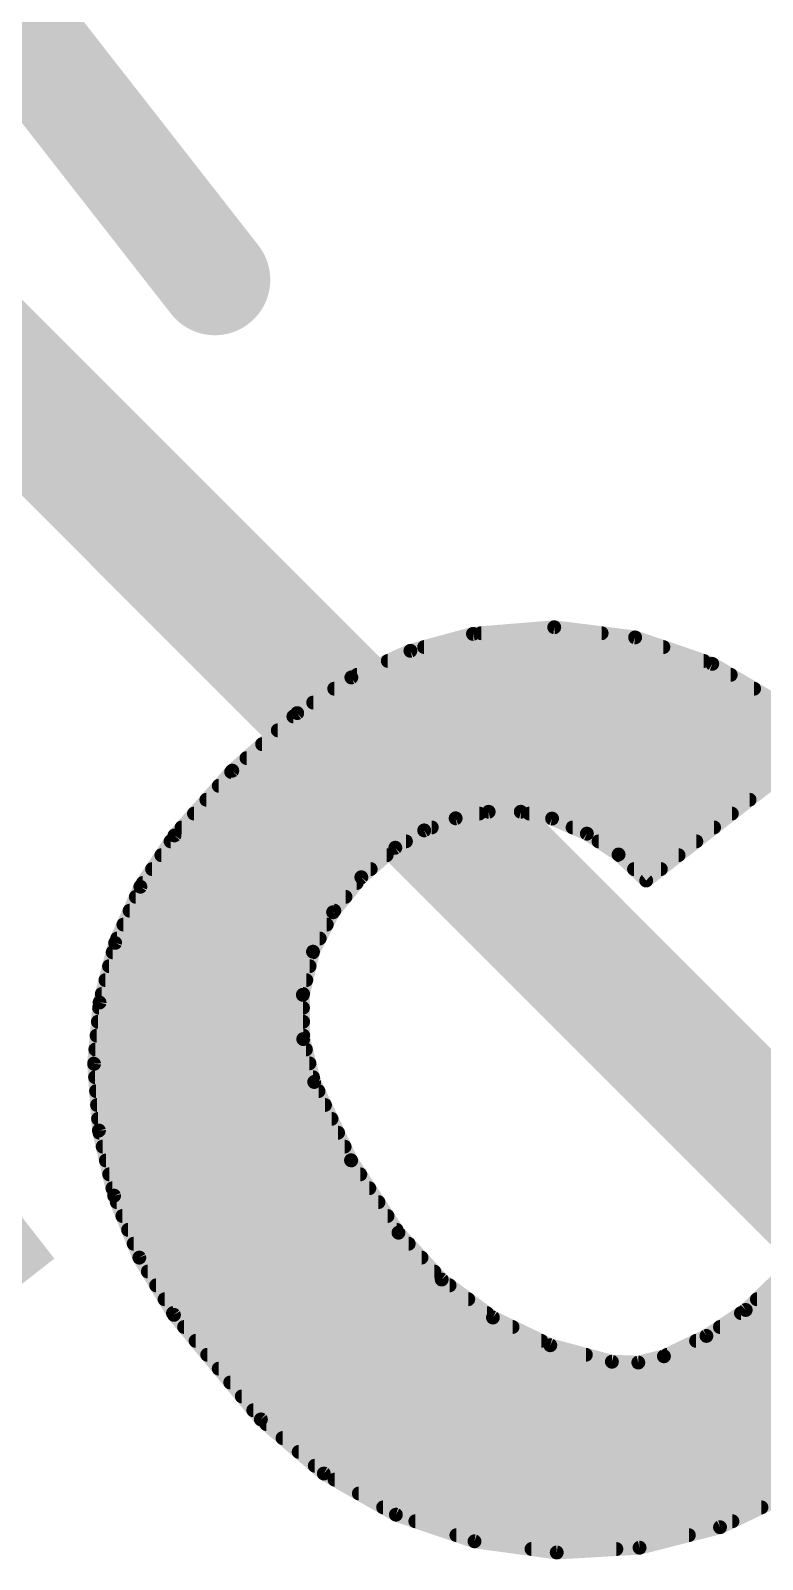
# Model space of a CAD drawing. Extents: x -0.1 to 20.3, y -11.4 to 28.1.
# Drawn here: x 11.344 to 12.685, y 14.484 to 17.283 of the extents above; entities that cross this region are included whole.
import ezdxf

# ---------------------------------------------------------------- set-up
doc = ezdxf.new("R2010")
doc.units = 0
doc.layers.add('1', color=12, linetype='CONTINUOUS')
doc.layers.add('22', color=40, linetype='CONTINUOUS')

# ---------------------------------------------------------------- blocks, each defined once
blk = doc.blocks.new('RECT')
blk.add_solid([(-0.5, -0.5), (0.5, -0.5), (-0.5, 0.5), (0.5, 0.5)])

msp = doc.modelspace()

# ---------------------------------------------------------------- linework, layer by layer
at = {"layer": '1', "const_width": 0.254}
msp.add_lwpolyline([(12.9032, 15.0368), (9.89, 18.05)], dxfattribs=at)
at = {"layer": '22'}
for points, const_width in [([(11.0245, 17.6682), (11.6819, 16.8268)], 0.2032), ([(12.3034, 16.1907), (12.1546, 16.1786)], 0.0254), ([(12.4516, 16.1721), (12.3034, 16.1907)], 0.0254), ([(12.1546, 16.1786), (12.0401, 16.1476)], 0.0254), ([(12.1698, 16.1798), (12.3902, 16.1798)], 0.0254), ([(12.5928, 16.1237), (12.4516, 16.1721)], 0.0254), ([(12.0401, 16.1476), (11.9319, 16.0989)], 0.0254), ([(12.0652, 16.1544), (12.5033, 16.1544)], 0.0254), ([(11.9987, 16.129), (12.5773, 16.129)], 0.0254), ([(12.7212, 16.0475), (12.5928, 16.1237)], 0.0254), ([(11.9319, 16.0989), (11.8328, 16.0336)], 0.0254), ([(11.9424, 16.1036), (12.6266, 16.1036)], 0.0254), ([(11.862, 16.0528), (12.7122, 16.0528)], 0.0254), ([(11.9005, 16.0782), (12.6694, 16.0782)], 0.0254), ([(11.8328, 16.0336), (11.7139, 15.9281)], 0.0254), ([(11.8258, 16.0274), (12.7447, 16.0274)], 0.0254), ([(11.7972, 16.002), (12.7704, 16.002)], 0.0254), ([(11.7685, 15.9766), (12.7913, 15.9766)], 0.0254), ([(12.4719, 15.7271), (12.7921, 15.9773)], 0.0254), ([(11.7399, 15.9512), (12.7588, 15.9512)], 0.0254), ([(11.7139, 15.9281), (11.608, 15.8096)], 0.0254), ([(11.7118, 15.9258), (12.7262, 15.9258)], 0.0254), ([(11.6891, 15.9004), (12.6937, 15.9004)], 0.0254), ([(11.6664, 15.875), (12.6612, 15.875)], 0.0254), ([(11.6437, 15.8496), (12.1664, 15.8496)], 0.0254), ([(12.0653, 15.8188), (12.1229, 15.841)], 0.0254), ([(12.1229, 15.841), (12.1834, 15.8529)], 0.0254), ([(12.1834, 15.8529), (12.2421, 15.853)], 0.0254), ([(12.2421, 15.853), (12.2995, 15.8405)], 0.0254), ([(12.2577, 15.8496), (12.6287, 15.8496)], 0.0254), ([(12.2995, 15.8405), (12.3632, 15.8129)], 0.0254), ([(11.608, 15.8096), (11.5455, 15.7158)], 0.0254), ([(11.621, 15.8242), (12.0792, 15.8242)], 0.0254), ([(12.0124, 15.7871), (12.0653, 15.8188)], 0.0254), ([(12.3371, 15.8242), (12.5962, 15.8242)], 0.0254), ([(12.3632, 15.8129), (12.4213, 15.7747)], 0.0254), ([(11.5839, 15.7734), (11.9966, 15.7734)], 0.0254), ([(11.6008, 15.7988), (12.0319, 15.7988)], 0.0254), ([(11.9502, 15.7331), (12.0124, 15.7871)], 0.0254), ([(12.3846, 15.7988), (12.5637, 15.7988)], 0.0254), ([(12.4213, 15.7747), (12.4719, 15.7271)], 0.0254), ([(12.4226, 15.7734), (12.5312, 15.7734)], 0.0254), ([(11.567, 15.748), (11.9673, 15.748)], 0.0254), ([(12.4496, 15.748), (12.4987, 15.748)], 0.0254), ([(11.5455, 15.7158), (11.4993, 15.6129)], 0.0254), ([(11.55, 15.7226), (11.9417, 15.7226)], 0.0254), ([(11.8984, 15.669), (11.9502, 15.7331)], 0.0254), ([(11.5372, 15.6972), (11.9212, 15.6972)], 0.0254), ([(11.5258, 15.6718), (11.9007, 15.6718)], 0.0254), ([(11.8617, 15.5968), (11.8984, 15.669)], 0.0254), ([(11.5144, 15.6464), (11.8869, 15.6464)], 0.0254), ([(11.4993, 15.6129), (11.4709, 15.5038)], 0.0254), ([(11.503, 15.621), (11.874, 15.621)], 0.0254), ([(11.4948, 15.5956), (11.8614, 15.5956)], 0.0254), ([(11.8431, 15.5179), (11.8617, 15.5968)], 0.0254), ([(11.4882, 15.5702), (11.8554, 15.5702)], 0.0254), ([(11.4749, 15.5194), (11.8435, 15.5194)], 0.0254), ([(11.4816, 15.5448), (11.8494, 15.5448)], 0.0254), ([(11.4709, 15.5038), (11.4608, 15.3915)], 0.0254), ([(11.47, 15.494), (11.8433, 15.494)], 0.0254), ([(11.8439, 15.4369), (11.8431, 15.5179)], 0.0254), ([(11.4677, 15.4686), (11.8436, 15.4686)], 0.0254), ([(11.4654, 15.4432), (11.8438, 15.4432)], 0.0254), ([(11.8639, 15.3584), (11.8439, 15.4369)], 0.0254), ([(11.4631, 15.4178), (11.8487, 15.4178)], 0.0254), ([(11.4608, 15.3915), (11.4696, 15.2694)], 0.0254), ([(11.4609, 15.3924), (11.8552, 15.3924)], 0.0254), ([(11.4626, 15.367), (11.8617, 15.367)], 0.0254), ([(11.9313, 15.215), (11.8639, 15.3584)], 0.0254), ([(11.4644, 15.3416), (11.8718, 15.3416)], 0.0254), ([(11.4662, 15.3162), (11.8837, 15.3162)], 0.0254), ([(11.4681, 15.2908), (11.8957, 15.2908)], 0.0254), ([(11.4696, 15.2694), (11.4975, 15.1502)], 0.0254), ([(11.4706, 15.2654), (11.9076, 15.2654)], 0.0254), ([(11.4765, 15.24), (11.9196, 15.24)], 0.0254), ([(11.4824, 15.2146), (11.9316, 15.2146)], 0.0254), ([(12.0182, 15.0825), (11.9313, 15.215)], 0.0254), ([(11.4884, 15.1892), (11.9483, 15.1892)], 0.0254), ([(11.4943, 15.1638), (11.9649, 15.1638)], 0.0254), ([(11.4975, 15.1502), (11.5437, 15.0368)], 0.0254), ([(11.5023, 15.1384), (11.9816, 15.1384)], 0.0254), ([(11.5126, 15.113), (11.9982, 15.113)], 0.0254), ([(11.523, 15.0876), (12.0149, 15.0876)], 0.0254), ([(12.0973, 14.9967), (12.0182, 15.0825)], 0.0254), ([(11.5333, 15.0622), (12.0369, 15.0622)], 0.0254), ([(11.5437, 15.0368), (11.6071, 14.9321)], 0.0254), ([(11.5437, 15.0368), (12.0604, 15.0368)], 0.0254), ([(11.5591, 15.0114), (12.0838, 15.0114)], 0.0254), ([(12.1911, 14.9272), (12.0973, 14.9967)], 0.0254), ([(12.7164, 15.0006), (12.6541, 14.941)], 0.0254), ([(11.5744, 14.986), (12.1118, 14.986)], 0.0254), ([(11.5898, 14.9606), (12.146, 14.9606)], 0.0254), ([(12.6746, 14.9606), (13.087, 14.9606)], 0.0254), ([(11.6052, 14.9352), (12.1803, 14.9352)], 0.0254), ([(11.6071, 14.9321), (11.7663, 14.7406)], 0.0254), ([(12.6541, 14.941), (12.5822, 14.8935)], 0.0254), ([(12.6453, 14.9352), (13.0721, 14.9352)], 0.0254), ([(11.6256, 14.9098), (12.2271, 14.9098)], 0.0254), ([(12.2963, 14.8764), (12.1911, 14.9272)], 0.0254), ([(12.6069, 14.9098), (13.0552, 14.9098)], 0.0254), ([(11.6467, 14.8844), (12.2797, 14.8844)], 0.0254), ([(12.409, 14.8462), (12.2963, 14.8764)], 0.0254), ([(12.5822, 14.8935), (12.5044, 14.8563)], 0.0254), ([(12.5632, 14.8844), (13.0345, 14.8844)], 0.0254), ([(11.6679, 14.859), (12.3614, 14.859)], 0.0254), ([(12.5044, 14.8563), (12.4574, 14.8447)], 0.0254), ([(12.5101, 14.859), (13.0137, 14.859)], 0.0254), ([(11.689, 14.8336), (12.9929, 14.8336)], 0.0254), ([(12.4574, 14.8447), (12.409, 14.8462)], 0.0254), ([(11.7101, 14.8082), (12.9722, 14.8082)], 0.0254), ([(11.7312, 14.7828), (12.9476, 14.7828)], 0.0254), ([(11.7523, 14.7574), (12.9226, 14.7574)], 0.0254), ([(11.7663, 14.7406), (11.8815, 14.6416)], 0.0254), ([(11.7763, 14.732), (12.8977, 14.732)], 0.0254), ([(11.8059, 14.7066), (12.8727, 14.7066)], 0.0254), ([(11.8354, 14.6812), (12.8404, 14.6812)], 0.0254), ([(11.8649, 14.6558), (12.8069, 14.6558)], 0.0254), ([(11.8815, 14.6416), (12.0135, 14.5663)], 0.0254), ([(11.9011, 14.6304), (12.7733, 14.6304)], 0.0254), ([(11.9456, 14.605), (12.736, 14.605)], 0.0254), ([(12.607, 14.5433), (12.7461, 14.6098)], 0.0254), ([(11.9901, 14.5796), (12.6829, 14.5796)], 0.0254), ([(12.0135, 14.5663), (12.1574, 14.5175)], 0.0254), ([(12.0491, 14.5542), (12.6298, 14.5542)], 0.0254), ([(12.4597, 14.5058), (12.607, 14.5433)], 0.0254), ([(12.1242, 14.5288), (12.55, 14.5288)], 0.0254), ([(12.1574, 14.5175), (12.308, 14.4971)], 0.0254), ([(12.2618, 14.5034), (12.4172, 14.5034)], 0.0254), ([(12.308, 14.4971), (12.4597, 14.5058)], 0.0254)]:
    msp.add_lwpolyline(points, dxfattribs=dict(at, const_width=const_width))
for points, const_width in [([(11.6419, 16.7955, 1), (11.7219, 16.8581)], 0.1016), ([(12.3042, 16.197, 1), (12.3027, 16.1844)], 0.0127), ([(12.1541, 16.1849, 1), (12.1552, 16.1722)], 0.0127), ([(12.1563, 16.1724, 1), (12.153, 16.1847)], 0.0127), ([(12.1698, 16.1862, 1), (12.1698, 16.1734)], 0.0127), ([(12.304, 16.1843, 1), (12.3029, 16.197)], 0.0127), ([(12.3902, 16.1734, 1), (12.3902, 16.1862)], 0.0127), ([(12.4536, 16.1781, 1), (12.4495, 16.1661)], 0.0127), ([(12.4508, 16.1658, 1), (12.4524, 16.1784)], 0.0127), ([(12.0384, 16.1537, 1), (12.0417, 16.1415)], 0.0127), ([(12.0427, 16.1418, 1), (12.0375, 16.1534)], 0.0127), ([(12.0652, 16.1608, 1), (12.0652, 16.1481)], 0.0127), ([(12.5033, 16.1481, 1), (12.5033, 16.1608)], 0.0127), ([(11.9987, 16.1354, 1), (11.9987, 16.1227)], 0.0127), ([(12.5773, 16.1227, 1), (12.5773, 16.1354)], 0.0127), ([(12.596, 16.1292, 1), (12.5896, 16.1182)], 0.0127), ([(12.5907, 16.1177, 1), (12.5949, 16.1297)], 0.0127), ([(11.9293, 16.1047, 1), (11.9345, 16.0931)], 0.0127), ([(11.9354, 16.0936, 1), (11.9284, 16.1042)], 0.0127), ([(11.9424, 16.11, 1), (11.9424, 16.0972)], 0.0127), ([(12.6266, 16.0972, 1), (12.6266, 16.11)], 0.0127), ([(11.862, 16.0592, 1), (11.862, 16.0465)], 0.0127), ([(11.9005, 16.0846, 1), (11.9005, 16.0719)], 0.0127), ([(12.6694, 16.0719, 1), (12.6694, 16.0846)], 0.0127), ([(11.8258, 16.0338, 1), (11.8258, 16.021)], 0.0127), ([(11.8293, 16.0389, 1), (11.8363, 16.0283)], 0.0127), ([(11.837, 16.0288, 1), (11.8286, 16.0383)], 0.0127), ([(11.7972, 16.0084, 1), (11.7972, 15.9957)], 0.0127), ([(11.7685, 15.983, 1), (11.7685, 15.9703)], 0.0127), ([(11.7399, 15.9575, 1), (11.7399, 15.9449)], 0.0127), ([(11.7118, 15.9322, 1), (11.7118, 15.9195)], 0.0127), ([(11.7097, 15.9329, 1), (11.7181, 15.9234)], 0.0127), ([(11.7186, 15.9239, 1), (11.7091, 15.9324)], 0.0127), ([(11.6891, 15.9068, 1), (11.6891, 15.8941)], 0.0127), ([(11.6664, 15.8813, 1), (11.6664, 15.8687)], 0.0127), ([(12.6612, 15.8687, 1), (12.6612, 15.8813)], 0.0127), ([(11.6437, 15.8559, 1), (11.6437, 15.8433)], 0.0127), ([(12.1216, 15.8472, 1), (12.1241, 15.8348)], 0.0127), ([(12.1252, 15.8351, 1), (12.1206, 15.8469)], 0.0127), ([(12.1664, 15.8433, 1), (12.1664, 15.8559)], 0.0127), ([(12.1834, 15.8593, 1), (12.1834, 15.8466)], 0.0127), ([(12.1846, 15.8467, 1), (12.1822, 15.8592)], 0.0127), ([(12.2435, 15.8592, 1), (12.2408, 15.8468)], 0.0127), ([(12.2421, 15.8466, 1), (12.2421, 15.8593)], 0.0127), ([(12.2577, 15.8559, 1), (12.2577, 15.8433)], 0.0127), ([(12.302, 15.8463, 1), (12.297, 15.8347)], 0.0127), ([(12.2981, 15.8343, 1), (12.3008, 15.8467)], 0.0127), ([(12.6287, 15.8433, 1), (12.6287, 15.8559)], 0.0127), ([(11.6033, 15.8138, 1), (11.6127, 15.8054)], 0.0127), ([(11.6133, 15.8061, 1), (11.6027, 15.8131)], 0.0127), ([(11.621, 15.8306, 1), (11.621, 15.8179)], 0.0127), ([(12.063, 15.8248, 1), (12.0676, 15.8129)], 0.0127), ([(12.0686, 15.8134, 1), (12.062, 15.8243)], 0.0127), ([(12.0792, 15.8179, 1), (12.0792, 15.8306)], 0.0127), ([(12.3371, 15.8306, 1), (12.3371, 15.8179)], 0.0127), ([(12.3667, 15.8182, 1), (12.3597, 15.8075)], 0.0127), ([(12.3607, 15.807, 1), (12.3658, 15.8187)], 0.0127), ([(12.5962, 15.8179, 1), (12.5962, 15.8306)], 0.0127), ([(11.5839, 15.7797, 1), (11.5839, 15.7671)], 0.0127), ([(11.6008, 15.8051, 1), (11.6008, 15.7925)], 0.0127), ([(11.9966, 15.7671, 1), (11.9966, 15.7797)], 0.0127), ([(12.0091, 15.7925, 1), (12.0157, 15.7817)], 0.0127), ([(12.0166, 15.7823, 1), (12.0082, 15.7919)], 0.0127), ([(12.0319, 15.7925, 1), (12.0319, 15.8051)], 0.0127), ([(12.3846, 15.8051, 1), (12.3846, 15.7925)], 0.0127), ([(12.4256, 15.7793, 1), (12.4169, 15.77)], 0.0127), ([(12.4226, 15.7797, 1), (12.4226, 15.7671)], 0.0127), ([(12.4178, 15.7694, 1), (12.4248, 15.78)], 0.0127), ([(12.5312, 15.7671, 1), (12.5312, 15.7797)], 0.0127), ([(12.5637, 15.7925, 1), (12.5637, 15.8051)], 0.0127), ([(11.567, 15.7544, 1), (11.567, 15.7417)], 0.0127), ([(11.9673, 15.7417, 1), (11.9673, 15.7544)], 0.0127), ([(12.4496, 15.7544, 1), (12.4496, 15.7417)], 0.0127), ([(12.4987, 15.7417, 1), (12.4987, 15.7544)], 0.0127), ([(11.5513, 15.7132, 1), (11.5397, 15.7184)], 0.0127), ([(11.55, 15.7289, 1), (11.55, 15.7163)], 0.0127), ([(11.9417, 15.7163, 1), (11.9417, 15.7289)], 0.0127), ([(11.946, 15.7379, 1), (11.9544, 15.7283)], 0.0127), ([(11.9551, 15.7291, 1), (11.9452, 15.7371)], 0.0127), ([(12.468, 15.7321, 1), (12.4758, 15.7221)], 0.0127), ([(12.4675, 15.7224, 1), (12.4762, 15.7317)], 0.0127), ([(11.5372, 15.7035, 1), (11.5372, 15.6909)], 0.0127), ([(11.5402, 15.7193, 1), (11.5508, 15.7123)], 0.0127), ([(11.9212, 15.6909, 1), (11.9212, 15.7035)], 0.0127), ([(11.5258, 15.6782, 1), (11.5258, 15.6655)], 0.0127), ([(11.8935, 15.673, 1), (11.9034, 15.665)], 0.0127), ([(11.9041, 15.6661, 1), (11.8928, 15.6719)], 0.0127), ([(11.9007, 15.6655, 1), (11.9007, 15.6782)], 0.0127), ([(11.5144, 15.6527, 1), (11.5144, 15.6401)], 0.0127), ([(11.8869, 15.6401, 1), (11.8869, 15.6527)], 0.0127), ([(11.4936, 15.6155, 1), (11.5051, 15.6103)], 0.0127), ([(11.5055, 15.6113, 1), (11.4932, 15.6145)], 0.0127), ([(11.503, 15.6273, 1), (11.503, 15.6147)], 0.0127), ([(11.874, 15.6147, 1), (11.874, 15.6273)], 0.0127), ([(11.4948, 15.602, 1), (11.4948, 15.5893)], 0.0127), ([(11.856, 15.5997, 1), (11.8673, 15.5939)], 0.0127), ([(11.8678, 15.5954, 1), (11.8555, 15.5983)], 0.0127), ([(11.8614, 15.5893, 1), (11.8614, 15.602)], 0.0127), ([(11.4882, 15.5766, 1), (11.4882, 15.5639)], 0.0127), ([(11.8554, 15.5639, 1), (11.8554, 15.5766)], 0.0127), ([(11.4749, 15.5258, 1), (11.4749, 15.5131)], 0.0127), ([(11.4816, 15.5511, 1), (11.4816, 15.5385)], 0.0127), ([(11.8435, 15.5131, 1), (11.8435, 15.5258)], 0.0127), ([(11.8494, 15.5385, 1), (11.8494, 15.5511)], 0.0127), ([(11.47, 15.5004, 1), (11.47, 15.4877)], 0.0127), ([(11.4772, 15.5033, 1), (11.4645, 15.5044)], 0.0127), ([(11.4647, 15.5054, 1), (11.477, 15.5022)], 0.0127), ([(11.8495, 15.518, 1), (11.8368, 15.5179)], 0.0127), ([(11.8369, 15.5194, 1), (11.8493, 15.5165)], 0.0127), ([(11.8433, 15.4877, 1), (11.8433, 15.5004)], 0.0127), ([(11.4677, 15.4749, 1), (11.4677, 15.4623)], 0.0127), ([(11.8436, 15.4623, 1), (11.8436, 15.4749)], 0.0127), ([(11.4654, 15.4496, 1), (11.4654, 15.4369)], 0.0127), ([(11.85, 15.4385, 1), (11.8377, 15.4353)], 0.0127), ([(11.8438, 15.4369, 1), (11.8438, 15.4496)], 0.0127), ([(11.4631, 15.4242, 1), (11.4631, 15.4115)], 0.0127), ([(11.8375, 15.4368, 1), (11.8502, 15.437)], 0.0127), ([(11.8487, 15.4115, 1), (11.8487, 15.4242)], 0.0127), ([(11.4671, 15.392, 1), (11.4545, 15.3911)], 0.0127), ([(11.4545, 15.3921, 1), (11.4671, 15.391)], 0.0127), ([(11.4609, 15.3987, 1), (11.4609, 15.3861)], 0.0127), ([(11.8552, 15.3861, 1), (11.8552, 15.3987)], 0.0127), ([(11.4626, 15.3734, 1), (11.4626, 15.3607)], 0.0127), ([(11.8696, 15.3611, 1), (11.8581, 15.3557)], 0.0127), ([(11.8577, 15.3568, 1), (11.87, 15.3599)], 0.0127), ([(11.8617, 15.3607, 1), (11.8617, 15.3734)], 0.0127), ([(11.4644, 15.348, 1), (11.4644, 15.3353)], 0.0127), ([(11.8718, 15.3353, 1), (11.8718, 15.348)], 0.0127), ([(11.4662, 15.3225, 1), (11.4662, 15.3099)], 0.0127), ([(11.8837, 15.3099, 1), (11.8837, 15.3225)], 0.0127), ([(11.4681, 15.2972, 1), (11.4681, 15.2845)], 0.0127), ([(11.4758, 15.2709, 1), (11.4634, 15.268)], 0.0127), ([(11.8957, 15.2845, 1), (11.8957, 15.2972)], 0.0127), ([(11.4633, 15.269, 1), (11.476, 15.2699)], 0.0127), ([(11.4706, 15.2718, 1), (11.4706, 15.2591)], 0.0127), ([(11.4765, 15.2463, 1), (11.4765, 15.2337)], 0.0127), ([(11.9076, 15.2591, 1), (11.9076, 15.2718)], 0.0127), ([(11.9196, 15.2337, 1), (11.9196, 15.2463)], 0.0127), ([(11.4824, 15.221, 1), (11.4824, 15.2083)], 0.0127), ([(11.9366, 15.2185, 1), (11.926, 15.2115)], 0.0127), ([(11.9256, 15.2123, 1), (11.9371, 15.2177)], 0.0127), ([(11.9316, 15.2083, 1), (11.9316, 15.221)], 0.0127), ([(11.4884, 15.1956, 1), (11.4884, 15.1829)], 0.0127), ([(11.9483, 15.1829, 1), (11.9483, 15.1956)], 0.0127), ([(11.4943, 15.1701, 1), (11.4943, 15.1575)], 0.0127), ([(11.9649, 15.1575, 1), (11.9649, 15.1701)], 0.0127), ([(11.5034, 15.1526, 1), (11.4916, 15.1478)], 0.0127), ([(11.4913, 15.1488, 1), (11.5037, 15.1517)], 0.0127), ([(11.5023, 15.1448, 1), (11.5023, 15.1321)], 0.0127), ([(11.9816, 15.1321, 1), (11.9816, 15.1448)], 0.0127), ([(11.5126, 15.1194, 1), (11.5126, 15.1067)], 0.0127), ([(11.9982, 15.1067, 1), (11.9982, 15.1194)], 0.0127), ([(11.523, 15.0939, 1), (11.523, 15.0813)], 0.0127), ([(12.0229, 15.0868, 1), (12.0135, 15.0782)], 0.0127), ([(12.0129, 15.079, 1), (12.0235, 15.086)], 0.0127), ([(12.0149, 15.0813, 1), (12.0149, 15.0939)], 0.0127), ([(11.5333, 15.0686, 1), (11.5333, 15.0559)], 0.0127), ([(12.0369, 15.0559, 1), (12.0369, 15.0686)], 0.0127), ([(11.5437, 15.0432, 1), (11.5437, 15.0305)], 0.0127), ([(11.5491, 15.0401, 1), (11.5382, 15.0336)], 0.0127), ([(11.5378, 15.0344, 1), (11.5495, 15.0392)], 0.0127), ([(12.0604, 15.0305, 1), (12.0604, 15.0432)], 0.0127), ([(11.5591, 15.0177, 1), (11.5591, 15.0051)], 0.0127), ([(12.0838, 15.0051, 1), (12.0838, 15.0177)], 0.0127), ([(12.1011, 15.0018, 1), (12.0936, 14.9916)], 0.0127), ([(12.0927, 14.9924, 1), (12.102, 15.001)], 0.0127), ([(11.5744, 14.9924, 1), (11.5744, 14.9797)], 0.0127), ([(11.5898, 14.967, 1), (11.5898, 14.9543)], 0.0127), ([(12.1118, 14.9797, 1), (12.1118, 14.9924)], 0.0127), ([(12.146, 14.9543, 1), (12.146, 14.967)], 0.0127), ([(12.6746, 14.967, 1), (12.6746, 14.9543)], 0.0127), ([(11.6052, 14.9415, 1), (11.6052, 14.9289)], 0.0127), ([(11.6119, 14.9362, 1), (11.6022, 14.928)], 0.0127), ([(12.1803, 14.9289, 1), (12.1803, 14.9415)], 0.0127), ([(12.6453, 14.9415, 1), (12.6453, 14.9289)], 0.0127), ([(12.6497, 14.9456, 1), (12.6585, 14.9364)], 0.0127), ([(12.6576, 14.9357, 1), (12.6506, 14.9463)], 0.0127), ([(11.6016, 14.9288, 1), (11.6125, 14.9354)], 0.0127), ([(11.6256, 14.9162, 1), (11.6256, 14.9035)], 0.0127), ([(12.1939, 14.9329, 1), (12.1884, 14.9215)], 0.0127), ([(12.1873, 14.9221, 1), (12.1949, 14.9323)], 0.0127), ([(12.2271, 14.9035, 1), (12.2271, 14.9162)], 0.0127), ([(12.6069, 14.9162, 1), (12.6069, 14.9035)], 0.0127), ([(11.6467, 14.8908, 1), (11.6467, 14.8781)], 0.0127), ([(12.2797, 14.8781, 1), (12.2797, 14.8908)], 0.0127), ([(12.2979, 14.8826, 1), (12.2946, 14.8703)], 0.0127), ([(12.2935, 14.8707, 1), (12.299, 14.8821)], 0.0127), ([(12.5632, 14.8908, 1), (12.5632, 14.8781)], 0.0127), ([(12.5787, 14.8988, 1), (12.5857, 14.8882)], 0.0127), ([(12.5849, 14.8878, 1), (12.5794, 14.8992)], 0.0127), ([(11.6679, 14.8653, 1), (11.6679, 14.8527)], 0.0127), ([(12.3614, 14.8527, 1), (12.3614, 14.8653)], 0.0127), ([(12.5016, 14.862, 1), (12.5071, 14.8505)], 0.0127), ([(12.5059, 14.8501, 1), (12.5028, 14.8624)], 0.0127), ([(12.5101, 14.8653, 1), (12.5101, 14.8527)], 0.0127), ([(11.689, 14.8399, 1), (11.689, 14.8273)], 0.0127), ([(12.4092, 14.8526, 1), (12.4088, 14.8399)], 0.0127), ([(12.4074, 14.8401, 1), (12.4107, 14.8524)], 0.0127), ([(12.4559, 14.8509, 1), (12.4589, 14.8386)], 0.0127), ([(12.4572, 14.8384, 1), (12.4576, 14.8511)], 0.0127), ([(11.7101, 14.8146, 1), (11.7101, 14.8019)], 0.0127), ([(11.7312, 14.7891, 1), (11.7312, 14.7765)], 0.0127), ([(11.7523, 14.7637, 1), (11.7523, 14.7511)], 0.0127), ([(11.7704, 14.7455, 1), (11.7621, 14.7358)], 0.0127), ([(11.7614, 14.7366, 1), (11.7712, 14.7447)], 0.0127), ([(11.7763, 14.7384, 1), (11.7763, 14.7257)], 0.0127), ([(11.8059, 14.7129, 1), (11.8059, 14.7003)], 0.0127), ([(11.8354, 14.6875, 1), (11.8354, 14.6749)], 0.0127), ([(11.8649, 14.6622, 1), (11.8649, 14.6495)], 0.0127), ([(11.8846, 14.6471, 1), (11.8784, 14.636)], 0.0127), ([(11.8774, 14.6367, 1), (11.8856, 14.6464)], 0.0127), ([(11.9011, 14.6367, 1), (11.9011, 14.6241)], 0.0127), ([(11.9456, 14.6113, 1), (11.9456, 14.5987)], 0.0127), ([(11.9901, 14.586, 1), (11.9901, 14.5733)], 0.0127), ([(12.6829, 14.5733, 1), (12.6829, 14.586)], 0.0127), ([(12.0155, 14.5723, 1), (12.0115, 14.5603)], 0.0127), ([(12.0104, 14.5608, 1), (12.0166, 14.5718)], 0.0127), ([(12.0491, 14.5606, 1), (12.0491, 14.5479)], 0.0127), ([(12.6043, 14.549, 1), (12.6097, 14.5376)], 0.0127), ([(12.6086, 14.5372, 1), (12.6054, 14.5495)], 0.0127), ([(12.6298, 14.5479, 1), (12.6298, 14.5606)], 0.0127), ([(12.1242, 14.5351, 1), (12.1242, 14.5225)], 0.0127), ([(12.1583, 14.5238, 1), (12.1566, 14.5112)], 0.0127), ([(12.1554, 14.5115, 1), (12.1595, 14.5235)], 0.0127), ([(12.55, 14.5225, 1), (12.55, 14.5351)], 0.0127), ([(12.2618, 14.5098, 1), (12.2618, 14.4971)], 0.0127), ([(12.3077, 14.5035, 1), (12.3084, 14.4908)], 0.0127), ([(12.3072, 14.4908, 1), (12.3089, 14.5034)], 0.0127), ([(12.4172, 14.4971, 1), (12.4172, 14.5098)], 0.0127), ([(12.4582, 14.512, 1), (12.4613, 14.4997)], 0.0127), ([(12.4601, 14.4995, 1), (12.4594, 14.5122)], 0.0127)]:
    msp.add_lwpolyline(points, format="xyb", dxfattribs=dict(at, const_width=const_width))

# ---------------------------------------------------------------- block references
at = {"layer": '22', "xscale": 0.4953, "yscale": 0.4851, "rotation": 38}
msp.add_blockref('RECT', (11.0436, 15.0737), dxfattribs=at)

doc.saveas('drawing.dxf')
